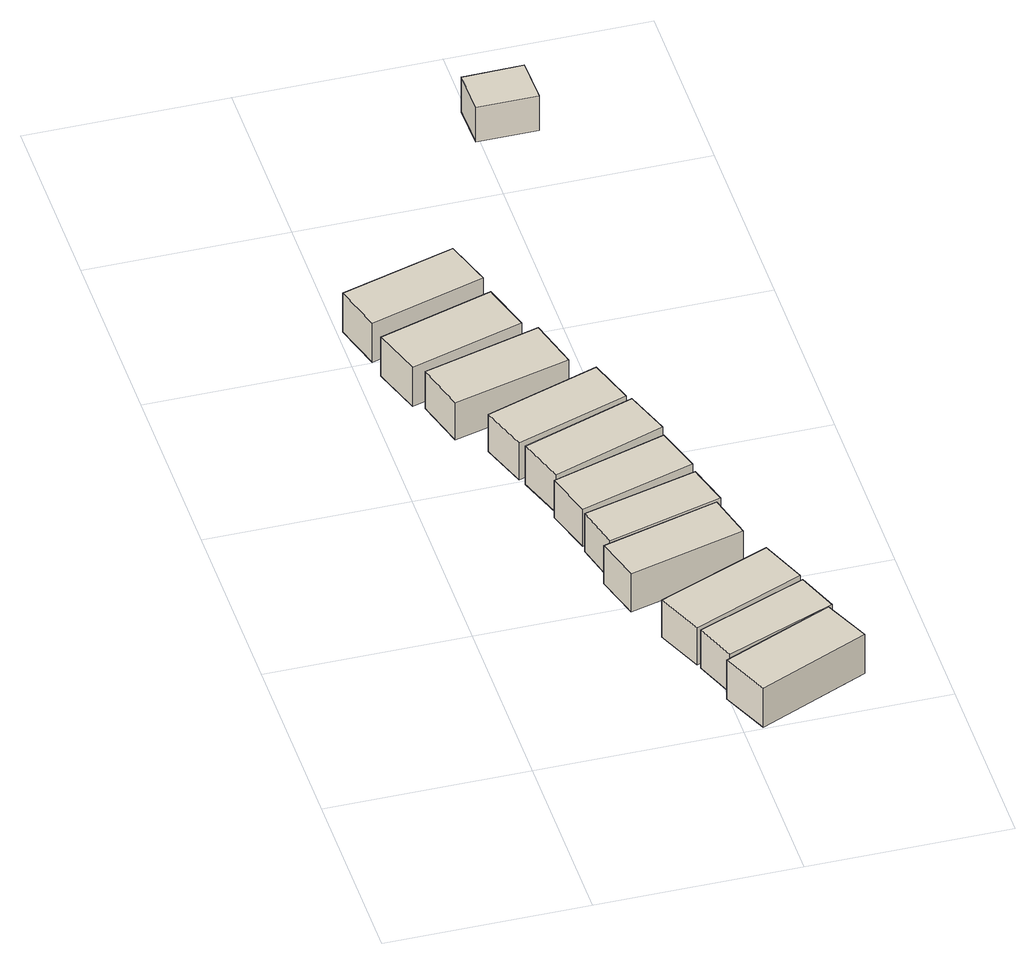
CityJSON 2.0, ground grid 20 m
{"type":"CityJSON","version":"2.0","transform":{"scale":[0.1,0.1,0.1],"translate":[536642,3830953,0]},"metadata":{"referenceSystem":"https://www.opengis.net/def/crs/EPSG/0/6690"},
"CityObjects":{
"building1":{"type":"Building","attributes":{"class":"3001","measuredHeight":4.6,"BuildingDetailAttribute.specifiedBuildingCoverageRate":0.6,"BuildingDetailAttribute.surveyYear":2017,"BuildingTsunamiRiskAttribute.description":"1","BuildingTsunamiRiskAttribute.rank":"2","BuildingTsunamiRiskAttribute.depth":2.43,"BuildingHighTideRiskAttribute.description":"1","BuildingHighTideRiskAttribute.rank":"2","BuildingHighTideRiskAttribute.depth":2,"BuildingIDAttribute.prefecture":"27","BuildingIDAttribute.city":"27125"},"geometry":[{"type":"Solid","lod":"1","boundaries":[[[[0,1,2,3]],[[2,4,5,3]],[[1,6,4,2]],[[0,7,6,1]],[[3,5,7,0]],[[4,6,7,5]]]]}]},
"building2":{"type":"Building","attributes":{"class":"3001","measuredHeight":4.6,"BuildingDetailAttribute.specifiedBuildingCoverageRate":0.6,"BuildingDetailAttribute.surveyYear":2017,"BuildingTsunamiRiskAttribute.description":"1","BuildingTsunamiRiskAttribute.rank":"2","BuildingTsunamiRiskAttribute.depth":2.28,"BuildingHighTideRiskAttribute.description":"1","BuildingHighTideRiskAttribute.rank":"2","BuildingHighTideRiskAttribute.depth":2,"BuildingIDAttribute.prefecture":"27","BuildingIDAttribute.city":"27125"},"geometry":[{"type":"Solid","lod":"1","boundaries":[[[[8,9,10,11]],[[10,12,13,11]],[[9,14,12,10]],[[8,15,14,9]],[[11,13,15,8]],[[12,14,15,13]]]]}]},
"building3":{"type":"Building","attributes":{"class":"3001","measuredHeight":4.3,"BuildingDetailAttribute.specifiedBuildingCoverageRate":0.6,"BuildingDetailAttribute.surveyYear":2017,"BuildingTsunamiRiskAttribute.description":"1","BuildingTsunamiRiskAttribute.rank":"2","BuildingTsunamiRiskAttribute.depth":2.43,"BuildingHighTideRiskAttribute.description":"1","BuildingHighTideRiskAttribute.rank":"2","BuildingHighTideRiskAttribute.depth":2,"BuildingIDAttribute.prefecture":"27","BuildingIDAttribute.city":"27125"},"geometry":[{"type":"Solid","lod":"1","boundaries":[[[[16,17,18,19]],[[18,20,21,19]],[[17,22,20,18]],[[16,23,22,17]],[[19,21,23,16]],[[20,22,23,21]]]]}]},
"building4":{"type":"Building","attributes":{"class":"3001","measuredHeight":4.5,"BuildingDetailAttribute.specifiedBuildingCoverageRate":0.6,"BuildingDetailAttribute.surveyYear":2017,"BuildingTsunamiRiskAttribute.description":"1","BuildingTsunamiRiskAttribute.rank":"2","BuildingTsunamiRiskAttribute.depth":2.56,"BuildingHighTideRiskAttribute.description":"1","BuildingHighTideRiskAttribute.rank":"2","BuildingHighTideRiskAttribute.depth":2,"BuildingIDAttribute.prefecture":"27","BuildingIDAttribute.city":"27125"},"geometry":[{"type":"Solid","lod":"1","boundaries":[[[[24,25,26,27]],[[26,28,29,27]],[[25,30,28,26]],[[24,31,30,25]],[[27,29,31,24]],[[28,30,31,29]]]]}]},
"building5":{"type":"Building","attributes":{"class":"3001","measuredHeight":4.4,"BuildingDetailAttribute.specifiedBuildingCoverageRate":0.6,"BuildingDetailAttribute.surveyYear":2017,"BuildingTsunamiRiskAttribute.description":"1","BuildingTsunamiRiskAttribute.rank":"2","BuildingTsunamiRiskAttribute.depth":2.57,"BuildingHighTideRiskAttribute.description":"1","BuildingHighTideRiskAttribute.rank":"2","BuildingHighTideRiskAttribute.depth":2,"BuildingIDAttribute.prefecture":"27","BuildingIDAttribute.city":"27125"},"geometry":[{"type":"Solid","lod":"1","boundaries":[[[[32,33,34,35]],[[34,36,37,35]],[[33,38,36,34]],[[32,39,38,33]],[[35,37,39,32]],[[36,38,39,37]]]]}]},
"building6":{"type":"Building","attributes":{"class":"3001","measuredHeight":4.5,"BuildingDetailAttribute.specifiedBuildingCoverageRate":0.6,"BuildingDetailAttribute.surveyYear":2017,"BuildingTsunamiRiskAttribute.description":"1","BuildingTsunamiRiskAttribute.rank":"2","BuildingTsunamiRiskAttribute.depth":2.56,"BuildingHighTideRiskAttribute.description":"1","BuildingHighTideRiskAttribute.rank":"2","BuildingHighTideRiskAttribute.depth":2,"BuildingIDAttribute.prefecture":"27","BuildingIDAttribute.city":"27125"},"geometry":[{"type":"Solid","lod":"1","boundaries":[[[[40,41,42,43]],[[42,44,45,43]],[[41,46,44,42]],[[40,47,46,41]],[[43,45,47,40]],[[44,46,47,45]]]]}]},
"building7":{"type":"Building","attributes":{"class":"3001","measuredHeight":4.6,"BuildingDetailAttribute.specifiedBuildingCoverageRate":0.6,"BuildingDetailAttribute.surveyYear":2017,"BuildingTsunamiRiskAttribute.description":"1","BuildingTsunamiRiskAttribute.rank":"2","BuildingTsunamiRiskAttribute.depth":2.6,"BuildingHighTideRiskAttribute.description":"1","BuildingHighTideRiskAttribute.rank":"2","BuildingHighTideRiskAttribute.depth":2,"BuildingIDAttribute.prefecture":"27","BuildingIDAttribute.city":"27125"},"geometry":[{"type":"Solid","lod":"1","boundaries":[[[[48,49,50,51]],[[50,52,53,51]],[[49,54,52,50]],[[48,55,54,49]],[[51,53,55,48]],[[52,54,55,53]]]]}]},
"building8":{"type":"Building","attributes":{"class":"3001","measuredHeight":4.4,"BuildingDetailAttribute.specifiedBuildingCoverageRate":0.6,"BuildingDetailAttribute.surveyYear":2017,"BuildingTsunamiRiskAttribute.description":"1","BuildingTsunamiRiskAttribute.rank":"2","BuildingTsunamiRiskAttribute.depth":2.6,"BuildingHighTideRiskAttribute.description":"1","BuildingHighTideRiskAttribute.rank":"2","BuildingHighTideRiskAttribute.depth":2,"BuildingIDAttribute.prefecture":"27","BuildingIDAttribute.city":"27125"},"geometry":[{"type":"Solid","lod":"1","boundaries":[[[[56,57,58,59]],[[58,60,61,59]],[[57,62,60,58]],[[56,63,62,57]],[[59,61,63,56]],[[60,62,63,61]]]]}]},
"building9":{"type":"Building","attributes":{"class":"3001","measuredHeight":4.4,"BuildingDetailAttribute.specifiedBuildingCoverageRate":0.6,"BuildingDetailAttribute.surveyYear":2017,"BuildingTsunamiRiskAttribute.description":"1","BuildingTsunamiRiskAttribute.rank":"2","BuildingTsunamiRiskAttribute.depth":2.51,"BuildingHighTideRiskAttribute.description":"1","BuildingHighTideRiskAttribute.rank":"2","BuildingHighTideRiskAttribute.depth":2,"BuildingIDAttribute.prefecture":"27","BuildingIDAttribute.city":"27125"},"geometry":[{"type":"Solid","lod":"1","boundaries":[[[[64,65,66,67]],[[66,68,69,67]],[[65,70,68,66]],[[64,71,70,65]],[[67,69,71,64]],[[68,70,71,69]]]]}]},
"building10":{"type":"Building","attributes":{"class":"3001","measuredHeight":4.4,"BuildingDetailAttribute.specifiedBuildingCoverageRate":0.6,"BuildingDetailAttribute.surveyYear":2017,"BuildingTsunamiRiskAttribute.description":"1","BuildingTsunamiRiskAttribute.rank":"2","BuildingTsunamiRiskAttribute.depth":2.53,"BuildingHighTideRiskAttribute.description":"1","BuildingHighTideRiskAttribute.rank":"2","BuildingHighTideRiskAttribute.depth":2,"BuildingIDAttribute.prefecture":"27","BuildingIDAttribute.city":"27125"},"geometry":[{"type":"Solid","lod":"1","boundaries":[[[[72,73,74,75]],[[74,76,77,75]],[[73,78,76,74]],[[72,79,78,73]],[[75,77,79,72]],[[76,78,79,77]]]]}]},
"building11":{"type":"Building","attributes":{"class":"3001","measuredHeight":4.5,"BuildingDetailAttribute.specifiedBuildingCoverageRate":0.6,"BuildingDetailAttribute.surveyYear":2017,"BuildingTsunamiRiskAttribute.description":"1","BuildingTsunamiRiskAttribute.rank":"2","BuildingTsunamiRiskAttribute.depth":2.64,"BuildingHighTideRiskAttribute.description":"1","BuildingHighTideRiskAttribute.rank":"2","BuildingHighTideRiskAttribute.depth":2,"BuildingIDAttribute.prefecture":"27","BuildingIDAttribute.city":"27125"},"geometry":[{"type":"Solid","lod":"1","boundaries":[[[[80,81,82,83]],[[82,84,85,83]],[[81,86,84,82]],[[80,87,86,81]],[[83,85,87,80]],[[84,86,87,85]]]]}]},
"building12":{"type":"Building","attributes":{"class":"3001","measuredHeight":4.1,"BuildingDetailAttribute.specifiedBuildingCoverageRate":0.6,"BuildingDetailAttribute.surveyYear":2017,"BuildingTsunamiRiskAttribute.description":"1","BuildingTsunamiRiskAttribute.rank":"2","BuildingTsunamiRiskAttribute.depth":1.89,"BuildingHighTideRiskAttribute.description":"1","BuildingHighTideRiskAttribute.rank":"2","BuildingHighTideRiskAttribute.depth":2,"BuildingIDAttribute.prefecture":"27","BuildingIDAttribute.city":"27125"},"geometry":[{"type":"Solid","lod":"1","boundaries":[[[[88,89,90,91]],[[90,92,93,91]],[[89,94,92,90]],[[88,95,94,89]],[[91,93,95,88]],[[92,94,95,93]]]]}]}
},
"vertices":[
[21,579,7],[135,614,7],[150,563,7],[37,529,7],[150,563,53],[37,529,53],[135,614,53],[21,579,53],
[5,649,7],[119,683,7],[134,635,7],[19,600,7],[134,635,53],[19,600,53],[119,683,53],[5,649,53],
[47,522,8],[163,554,8],[177,502,8],[61,471,8],[177,502,52],[61,471,52],[163,554,52],[47,522,52],
[135,238,7],[251,270,7],[263,223,7],[148,192,7],[263,223,52],[148,192,52],[251,270,52],[135,238,52],
[165,150,7],[277,196,7],[296,149,7],[185,103,7],[296,149,51],[185,103,51],[277,196,51],[165,150,51],
[131,287,7],[244,317,7],[256,274,7],[142,243,7],[256,274,52],[142,243,52],[244,317,52],[131,287,52],
[198,50,6],[308,98,6],[329,51,6],[219,2,6],[329,51,52],[219,2,52],[308,98,52],[198,50,52],
[187,98,7],[296,142,7],[312,100,7],[203,57,7],[312,100,52],[203,57,52],[296,142,52],[187,98,52],
[117,340,8],[231,375,8],[245,328,8],[131,293,8],[245,328,52],[131,293,52],[231,375,52],[117,340,52],
[85,446,9],[198,484,9],[213,437,9],[101,399,9],[213,437,53],[101,399,53],[198,484,53],[85,446,53],
[105,393,8],[217,432,8],[233,385,8],[121,346,8],[233,385,53],[121,346,53],[217,432,53],[105,393,53],
[194,870,13],[193,915,13],[253,916,13],[254,870,13],[253,916,54],[254,870,54],[193,915,54],[194,870,54]
]}
